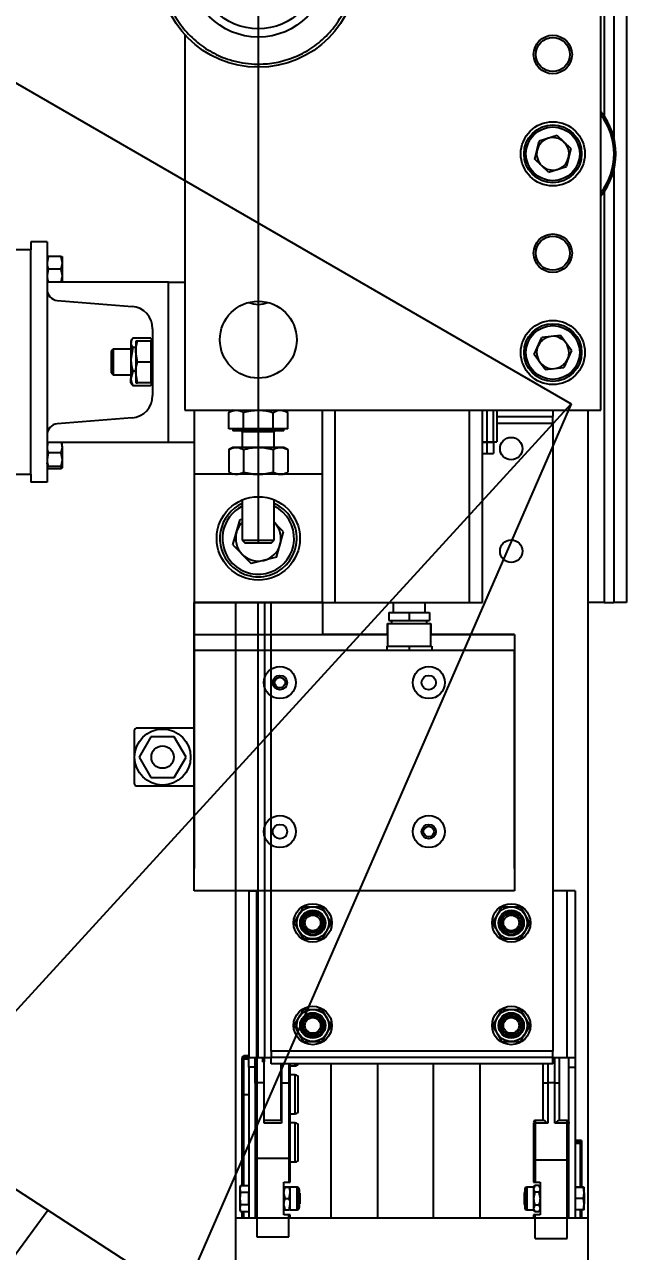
# Model space of a CAD drawing. Header units: inches. Extents: x -347369 to -260369, y 119522 to 149869.
# Drawn here: x -320182.6 to -319994.6, y 137308.1 to 137691 of the extents above; entities that cross this region are included whole.
import ezdxf

# ---------------------------------------------------------------- set-up
doc = ezdxf.new("R2010")
doc.units = ezdxf.units.IN
doc.header["$LTSCALE"] = 300
doc.linetypes.add('CENTRO', pattern=[2, 1.25, -0.25, 0.25, -0.25])
for name, color, linetype in [('ASSI', 254, 'CENTRO'), ('QUOTE', 7, 'Continuous'), ('RULLIERE', 3, 'Continuous')]:
    doc.layers.add(name, color=color, linetype=linetype)
doc.styles.get("Standard").update_dxf_attribs({"font": 'romans.shx'})
doc.dimstyles.new('sc1a100', dxfattribs={"dimscale": 100, "dimtxt": 3, "dimasz": 3, "dimexe": 0, "dimexo": 0, "dimgap": 1, "dimtad": 1, "dimzin": 12, "dimdsep": 46, "dimtxsty": 'Standard', "dimblk": 'CLOSEDBLANK', "dimcen": 1, "dimclrd": 253, "dimclre": 253, "dimclrt": 2, "dimadec": 0, "dimazin": 3, "dimtfac": 1, "dimtmove": 0, "dimatfit": 1, "dimldrblk": 'CLOSEDBLANK', "dimfxl": 1, "dimtolj": 1, "dimtzin": 0, "dimarcsym": 0})

# ---------------------------------------------------------------- blocks, each defined once
blk = doc.blocks.new('_ClosedBlank')
at = {"color": 0, "linetype": 'ByBlock', "lineweight": -2}
for p, q in [((-1, 0.1667), (0, 0)), ((-1, 0.1667), (-1, -0.1667)), ((0, 0), (-1, -0.1667))]:
    blk.add_line(p, q, dxfattribs=at)
blk = doc.blocks.new('*D38')
at = {"layer": 'Defpoints', "color": 0, "transparency": 16777216}
for p in [(-322483.62, 140399.66), (-323696.06, 139699.66), (-320318.56, 137749.66), (-322483.62, 136499.66), (-321507.47, 136317.71)]:
    blk.add_point(p, dxfattribs=at)
at = {"layer": 'QUOTE', "color": 253, "lineweight": -2, "transparency": 16777216}
for p, q in [((-320318.56, 137749.66), (-320011.93, 137572.62)), ((-322483.62, 136499.66), (-322483.62, 136145.58))]:
    blk.add_line(p, q, dxfattribs=at)
blk.add_arc((-322483.62, 138999.66), 2854.07, 276.02531, 323.97469, dxfattribs=at)
at = {"layer": 'QUOTE', "color": 253, "lineweight": -2, "transparency": 16777216, "xscale": 300, "yscale": 300, "zscale": 300}
for p, rotation in [((-320011.93, 137572.62), 56.98734634615995), ((-322483.62, 136145.58), 183.0126536538403)]:
    blk.add_blockref('_ClosedBlank', p, dxfattribs=dict(at, rotation=rotation))
at = {"layer": 'QUOTE', "color": 2, "transparency": 16777216, "insert": (-321181.59, 136744.46), "char_height": 300, "attachment_point": 5, "rotation": 30}
blk.add_mtext('\\A1;60°', dxfattribs=at)
blk = doc.blocks.new('90-2630 (R10) - DX')
at = {"layer": 'ASSI'}
blk.add_line((124, 104.8), (124, -1539.07), dxfattribs=at)
at = {"layer": 'RULLIERE', "color": 254}
for p, q in [((235, -989), (235, -1343.8)), ((239, -989), (239, -1489)), ((232, -1067.32), (232, -1337.25)), ((231, -1429), (231, -1269)), ((101, -1311.78), (101, -1429)), ((217.33, -1343.31), (211.74, -1345.01)), ((221.59, -1347.31), (217.33, -1343.31)), ((210.41, -1350.69), (211.74, -1345.01)), ((221.59, -1347.31), (220.26, -1352.99)), ((214.67, -1354.69), (210.41, -1350.69)), ((214.67, -1354.69), (220.26, -1352.99)), ((235, -1354.2), (235, -1489)), ((232, -1360.75), (232, -1489)), ((58, -1376.5), (53, -1376.5)), ((53, -1376.5), (53, -1379)), ((58, -1376.5), (58, -1389)), ((53, -1379), (-17.5, -1379)), ((53, -1449), (53, -1379)), ((58.36, -1381), (58, -1383)), ((62.34, -1381), (58.36, -1381)), ((62.34, -1381), (62.7, -1383)), ((62.7, -1381), (62.7, -1383)), ((58.36, -1385), (58, -1387)), ((62.34, -1385), (58.36, -1385)), ((62.34, -1385), (62.7, -1387)), ((62.7, -1383), (62.7, -1387)), ((58, -1389), (58, -1391.25)), ((96, -1389), (58, -1389)), ((62.7, -1387), (62.7, -1389)), ((96, -1439), (96, -1389)), ((96, -1389), (101, -1389)), ((58, -1391.25), (58, -1436.75)), ((61.22, -1394.74), (84.56, -1396.6)), ((91, -1403.58), (91, -1424.42)), ((84.51, -1406.96), (84.2, -1407.5)), ((84.2, -1407.5), (84.2, -1408)), ((84.2, -1408), (84.2, -1413.15)), ((90.42, -1406.56), (84.78, -1406.56)), ((85.7, -1407.5), (85.7, -1410.75)), ((90.4, -1407.5), (86.28, -1407.5)), ((91, -1407.5), (90.4, -1407.5)), ((90.4, -1407.5), (90.4, -1410.75)), ((91, -1407.5), (90.69, -1406.96)), ((210.19, -1411.61), (212.57, -1406.28)), ((218.38, -1405.66), (212.57, -1406.28)), ((221.81, -1410.39), (218.38, -1405.66)), ((78.69, -1410), (78, -1410.69)), ((78, -1410.69), (78, -1417.31)), ((84.2, -1410), (78.69, -1410)), ((78.69, -1410), (78.69, -1418)), ((84.78, -1409.43), (84.2, -1413.15)), ((85.7, -1409.43), (84.78, -1409.43)), ((86.28, -1414), (85.7, -1410.75)), ((85.7, -1410.75), (85.7, -1417.25)), ((90.4, -1410.75), (90.4, -1414)), ((213.62, -1416.34), (210.19, -1411.61)), ((221.81, -1410.39), (219.43, -1415.72)), ((84.2, -1413.15), (84.2, -1419.16)), ((90.4, -1414), (86.28, -1414)), ((90.4, -1414), (90.4, -1417.25)), ((213.62, -1416.34), (219.43, -1415.72)), ((78, -1417.31), (78.69, -1418)), ((78.69, -1418), (84.2, -1418)), ((84.78, -1416.87), (84.2, -1419.16)), ((84.2, -1420.5), (84.2, -1419.16)), ((85.7, -1416.87), (84.78, -1416.87)), ((86.28, -1420.5), (85.7, -1417.25)), ((85.7, -1417.25), (85.7, -1420.5)), ((90.4, -1417.25), (90.4, -1420.5)), ((84.2, -1420.5), (84.51, -1421.04)), ((84.57, -1421.02), (84.78, -1421.44)), ((90.42, -1421.44), (84.78, -1421.44)), ((90.4, -1420.5), (86.28, -1420.5)), ((90.4, -1420.5), (91, -1420.5)), ((90.68, -1420.5), (90.42, -1421.44)), ((90.63, -1421.02), (90.42, -1421.44)), ((90.69, -1421.04), (91, -1420.5)), ((84.56, -1431.4), (61.22, -1433.26)), ((101, -1429), (231, -1429)), ((104, -1429), (104, -1449)), ((116, -1429), (114.76, -1429.71)), ((114.76, -1434.8), (114.76, -1429.71)), ((119.38, -1434.8), (119.38, -1429.71)), ((128.62, -1434.8), (128.62, -1429.71)), ((133.24, -1429.71), (132, -1429)), ((133.24, -1434.8), (133.24, -1429.71)), ((144, -1449), (144, -1429)), ((148, -1489), (148, -1429)), ((190, -1489), (190, -1429)), ((194, -1489), (194, -1429)), ((195.5, -1438.9), (195.5, -1429)), ((197.5, -1438.9), (197.5, -1429)), ((198.5, -1429), (198.5, -1438.9)), ((198.5, -1431), (216, -1431)), ((216, -1429), (216, -1431)), ((216, -1433), (216, -1431)), ((227, -1681), (227, -1429)), ((117.07, -1434.8), (114.76, -1434.8)), ((116, -1434.8), (116, -1435.4)), ((130.93, -1435.4), (116, -1435.4)), ((119.38, -1434.8), (117.07, -1434.8)), ((124, -1434.8), (119.38, -1434.8)), ((128.62, -1434.8), (124, -1434.8)), ((130.93, -1434.8), (128.62, -1434.8)), ((133.24, -1434.8), (130.93, -1434.8)), ((132, -1435.4), (130.93, -1435.4)), ((132, -1435.4), (132, -1434.8)), ((198.5, -1433), (216, -1433)), ((216, -1433), (216, -1629)), ((58, -1436.75), (58, -1439)), ((58.29, -1439), (58, -1440.48)), ((58, -1439), (58, -1451.5)), ((58, -1439), (96, -1439)), ((62.41, -1439), (62.7, -1440.48)), ((62.7, -1440.48), (62.7, -1439)), ((96, -1439), (104, -1439)), ((119, -1435.8), (119, -1440.6)), ((128.33, -1435.8), (119, -1435.8)), ((129, -1435.8), (128.33, -1435.8)), ((129, -1440.6), (129, -1435.8)), ((194, -1438.9), (195.5, -1438.9)), ((194, -1439), (195.5, -1439)), ((195.5, -1439), (195.46, -1438.9)), ((195.5, -1438.9), (197.5, -1438.9)), ((195.5, -1442.5), (195.5, -1439)), ((195.5, -1439), (197.5, -1439)), ((197.4, -1438.9), (197.5, -1439)), ((197.5, -1438.9), (198.5, -1438.9)), ((197.5, -1439), (197.5, -1442.5)), ((58.36, -1442.27), (58, -1444.43)), ((62.34, -1442.27), (58.36, -1442.27)), ((62.34, -1442.27), (62.7, -1444.43)), ((62.7, -1440.48), (62.7, -1444.43)), ((116, -1440.6), (114.76, -1441.31)), ((114.76, -1441.31), (114.76, -1448.29)), ((117.07, -1440.6), (116, -1440.6)), ((124, -1440.6), (117.07, -1440.6)), ((119.38, -1441.31), (119.38, -1448.29)), ((130.93, -1440.6), (124, -1440.6)), ((128.62, -1441.31), (128.62, -1448.29)), ((132, -1440.6), (130.93, -1440.6)), ((133.24, -1441.31), (132, -1440.6)), ((133.24, -1441.31), (133.24, -1448.29)), ((194, -1442.5), (195.5, -1442.5)), ((195.5, -1442.5), (197.5, -1442.5)), ((58.36, -1447.32), (58, -1445.52)), ((58, -1447), (58.03, -1447.05)), ((62.34, -1446.58), (58.36, -1446.58)), ((62.34, -1447.32), (62.7, -1445.52)), ((62.67, -1447.05), (62.7, -1447)), ((62.7, -1444.43), (62.7, -1446.95)), ((-17.5, -1449), (53, -1449)), ((53, -1449), (53, -1451.5)), ((62.34, -1447.32), (58.36, -1447.32)), ((104, -1449), (104, -1489)), ((144, -1449), (104, -1449)), ((114.76, -1448.29), (116, -1449)), ((132, -1449), (133.24, -1448.29)), ((144, -1489), (144, -1449)), ((58, -1451.5), (53, -1451.5)), ((119, -1457), (119, -1469.57)), ((129, -1469.57), (129, -1457)), ((116.09, -1471), (118.31, -1463.15)), ((118.31, -1463.15), (119, -1462.97)), ((131.91, -1467), (129, -1464)), ((119, -1469.57), (119.83, -1470.4)), ((119, -1469.57), (129, -1469.57)), ((128.17, -1470.4), (129, -1469.57)), ((129.69, -1474.85), (131.91, -1467)), ((116.09, -1471), (121.78, -1476.86)), ((119.83, -1470.4), (128.17, -1470.4)), ((129.69, -1474.85), (121.78, -1476.86)), ((104, -1489), (144, -1489)), ((104, -1489), (104, -1499)), ((104, -1489), (144, -1489)), ((144, -1489), (104, -1489)), ((104, -1504), (104, -1489)), ((104, -1489), (144, -1489)), ((117, -1681), (117, -1489)), ((124, -1631), (124, -1489)), ((126, -1631), (126, -1489)), ((128, -1629), (128, -1489)), ((144, -1489), (148, -1489)), ((144, -1489), (144, -1499)), ((144, -1489), (144, -1499)), ((148, -1489), (190, -1489)), ((166.15, -1489), (166.15, -1492.1)), ((176.15, -1492.1), (176.15, -1489)), ((190, -1489), (194, -1489)), ((232, -1489), (227, -1489)), ((232, -1489), (235, -1489)), ((239, -1489), (235, -1489)), ((164.8, -1492.1), (164.8, -1494.6)), ((164.8, -1492.1), (171.15, -1492.1)), ((171.15, -1492.1), (171.15, -1494.6)), ((171.15, -1492.1), (177.5, -1492.1)), ((177.5, -1492.1), (177.5, -1494.6)), ((164.4, -1495.6), (164.4, -1502.6)), ((164.4, -1495.6), (177.9, -1495.6)), ((164.4, -1499), (164.4, -1495.6)), ((164.4, -1495.6), (177.9, -1495.6)), ((164.8, -1494.6), (171.15, -1494.6)), ((165.65, -1494.6), (165.65, -1495.6)), ((171.15, -1494.6), (177.5, -1494.6)), ((176.65, -1495.6), (176.65, -1494.6)), ((177.9, -1502.6), (177.9, -1495.6)), ((177.9, -1495.6), (177.9, -1499)), ((104, -1499), (144, -1499)), ((104, -1499), (104, -1504)), ((164.4, -1499), (144, -1499)), ((144, -1499), (164.4, -1499)), ((204, -1499), (177.9, -1499)), ((177.9, -1499), (204, -1499)), ((204, -1499), (204, -1504)), ((204, -1499), (204, -1579)), ((104, -1504), (104, -1572)), ((204, -1504), (104, -1504)), ((104, -1579), (104, -1504)), ((164.15, -1502.6), (164.15, -1504)), ((164.15, -1502.6), (171.15, -1502.6)), ((171.15, -1502.6), (171.15, -1504)), ((171.15, -1502.6), (178.15, -1502.6)), ((178.15, -1502.6), (178.15, -1504)), ((204, -1572), (204, -1504)), ((85.35, -1537.25), (85.35, -1528.75)), ((104, -1528.25), (85.85, -1528.25)), ((90.43, -1530.9), (86.77, -1537.25)), ((97.77, -1530.9), (90.43, -1530.9)), ((101.43, -1537.25), (97.77, -1530.9)), ((85.35, -1545.75), (85.35, -1537.25)), ((86.77, -1537.25), (90.43, -1543.6)), ((97.77, -1543.6), (101.43, -1537.25)), ((85.85, -1546.25), (104, -1546.25)), ((90.43, -1543.6), (97.77, -1543.6)), ((104, -1579), (104, -1572)), ((204, -1572), (204, -1579)), ((204, -1579), (104, -1579)), ((204, -1579), (104, -1579)), ((121, -1579), (121, -1631.04)), ((121, -1579), (123.5, -1579)), ((123.5, -1579), (124, -1579)), ((123.5, -1631), (123.5, -1579)), ((220.5, -1579), (216, -1579)), ((223, -1579), (220.5, -1579)), ((220.5, -1631), (220.5, -1579)), ((223, -1579), (223, -1631.04)), ((143.89, -1584), (145.33, -1586.5)), ((205.89, -1584), (207.33, -1586.5)), ((135.23, -1589), (136.67, -1586.5)), ((197.23, -1589), (198.67, -1586.5)), ((138.11, -1594), (136.67, -1591.5)), ((146.77, -1589), (145.33, -1591.5)), ((200.11, -1594), (198.67, -1591.5)), ((208.77, -1589), (207.33, -1591.5)), ((135.23, -1621), (136.67, -1618.5)), ((143.89, -1616), (145.33, -1618.5)), ((197.23, -1621), (198.67, -1618.5)), ((205.89, -1616), (207.33, -1618.5)), ((146.77, -1621), (145.33, -1623.5)), ((208.77, -1621), (207.33, -1623.5)), ((138.11, -1626), (136.67, -1623.5)), ((200.11, -1626), (198.67, -1623.5)), ((121, -1630.51), (119.5, -1630.51)), ((119.5, -1630.51), (119.5, -1630.7)), ((119.5, -1630.7), (119.5, -1630.92)), ((121, -1630.7), (119.5, -1630.7)), ((119.5, -1630.92), (121, -1630.92)), ((119.5, -1630.92), (119.5, -1631.14)), ((121, -1631.04), (121.05, -1631)), ((121, -1634), (121, -1631.04)), ((121.05, -1631), (123.5, -1631)), ((123, -1634), (123, -1631.04)), ((124, -1631), (123.5, -1631)), ((123.5, -1631), (123.5, -1638.95)), ((124, -1631), (126, -1631)), ((125.4, -1632.32), (125.4, -1631)), ((125.79, -1631), (125.79, -1632.32)), ((126, -1631), (128, -1631)), ((128, -1629), (128, -1631)), ((216, -1629), (128, -1629)), ((128, -1633), (128, -1631)), ((216, -1631), (128, -1631)), ((216, -1631), (216, -1629)), ((216, -1631), (220.5, -1631)), ((216, -1633), (216, -1631)), ((216.6, -1638.95), (216.6, -1631)), ((220.5, -1631), (222.95, -1631)), ((221, -1634), (221, -1631.04)), ((222.95, -1631), (223, -1631.04)), ((223, -1631.04), (223, -1634)), ((119, -1631.33), (119, -1631.15)), ((119.5, -1631.14), (119.5, -1631.45)), ((119.5, -1631.45), (121, -1631.45)), ((119.5, -1642.5), (119.5, -1631.45)), ((121, -1634), (121, -1681)), ((123, -1634), (121, -1634)), ((123, -1639.02), (123, -1634)), ((125.4, -1632.32), (125.79, -1632.32)), ((125.79, -1638.95), (125.79, -1632.32)), ((216, -1633), (128, -1633)), ((131.17, -1633.88), (131.17, -1633)), ((131.17, -1650.68), (131.17, -1633.88)), ((131.17, -1633.88), (131.2, -1633.88)), ((131.2, -1633), (131.2, -1638.95)), ((133.5, -1633), (133.5, -1638.95)), ((134, -1633.6), (135.5, -1633.6)), ((135.5, -1633.6), (135.5, -1633)), ((146.65, -1633), (146.65, -1681)), ((161.35, -1681), (161.35, -1633)), ((178.65, -1633), (178.65, -1681)), ((193.35, -1681), (193.35, -1633)), ((214.4, -1633), (214.4, -1638.95)), ((221, -1651.16), (221, -1634)), ((221, -1634), (223, -1634)), ((223, -1634), (223, -1681)), ((135.5, -1636.4), (134, -1636.4)), ((135.5, -1648.6), (135.5, -1636.4)), ((119, -1670.96), (119, -1642.5)), ((119, -1642.5), (119.5, -1642.5)), ((119.5, -1642.5), (121, -1642.5)), ((119.5, -1670.96), (119.5, -1642.5)), ((123, -1639.02), (123, -1662.53)), ((123.5, -1638.95), (123.5, -1662.5)), ((125.79, -1638.95), (123.5, -1638.95)), ((125.79, -1651.54), (125.79, -1638.95)), ((131.2, -1638.95), (131.2, -1651.54)), ((131.2, -1638.95), (133.5, -1638.95)), ((133.5, -1638.95), (133.5, -1662.5)), ((134, -1662.53), (134, -1639.02)), ((212.9, -1639.16), (212.9, -1650.66)), ((214.4, -1638.95), (214.4, -1651.52)), ((216.6, -1638.95), (214.4, -1638.95)), ((216.6, -1651.52), (216.6, -1638.95)), ((218.1, -1650.66), (218.1, -1639.16)), ((134, -1648.6), (135.5, -1648.6)), ((131.2, -1650.68), (125.79, -1650.68)), ((131.2, -1651.54), (125.79, -1651.54)), ((135.5, -1651.4), (134, -1651.4)), ((135.5, -1663.6), (135.5, -1651.4)), ((210, -1651.59), (210, -1663.03)), ((213.05, -1650.66), (210.5, -1650.66)), ((210.5, -1650.66), (210.5, -1651.52)), ((210.5, -1651.52), (210.5, -1663)), ((214.4, -1651.52), (210.5, -1651.52)), ((220.5, -1651.52), (216.6, -1651.52)), ((220.5, -1650.66), (217.95, -1650.66)), ((220.5, -1651.52), (220.5, -1650.66)), ((220.5, -1663), (220.5, -1651.52)), ((221, -1651.16), (221, -1651.59)), ((221, -1663.03), (221, -1651.59)), ((225, -1656.85), (223, -1656.85)), ((223, -1657.37), (224.9, -1657.37)), ((223, -1657.73), (224.5, -1657.73)), ((224.5, -1657.73), (224.5, -1671.5)), ((225, -1656.85), (225, -1657.04)), ((225, -1657.04), (225, -1671.5)), ((123, -1662.53), (123, -1681)), ((133.5, -1662.5), (123.5, -1662.5)), ((123.5, -1662.5), (123.5, -1687)), ((133.5, -1662.5), (133.5, -1669.9)), ((134, -1669.9), (134, -1662.53)), ((134, -1663.6), (135.5, -1663.6)), ((210, -1663.03), (210, -1669.9)), ((220.5, -1663), (210.5, -1663)), ((210.5, -1663), (210.5, -1669.9)), ((220.5, -1687.5), (220.5, -1663)), ((221, -1681), (221, -1663.03)), ((118.39, -1670.96), (118.2, -1671.5)), ((118.39, -1670.96), (118.2, -1671.97)), ((118.2, -1671.5), (118.2, -1671.53)), ((118.2, -1671.53), (118.2, -1671.62)), ((118.2, -1671.62), (118.2, -1671.77)), ((118.2, -1671.77), (118.2, -1671.97)), ((118.2, -1671.97), (118.39, -1672.98)), ((118.2, -1671.97), (118.2, -1672.22)), ((118.2, -1672.22), (118.2, -1672.53)), ((118.2, -1672.53), (118.2, -1672.87)), ((118.2, -1672.87), (118.2, -1673.25)), ((118.39, -1672.98), (118.2, -1675)), ((118.39, -1670.96), (121, -1670.96)), ((118.39, -1672.98), (121, -1672.98)), ((121, -1677.02), (121, -1672.98)), ((132, -1669.9), (133.5, -1669.9)), ((132, -1680.1), (132, -1669.9)), ((132.4, -1671.5), (132, -1671.5)), ((132.4, -1671.5), (133.6, -1671.5)), ((133.6, -1671.5), (132.4, -1671.5)), ((133.5, -1669.9), (134, -1669.9)), ((133.6, -1671.5), (134, -1671.5)), ((136.13, -1671.5), (134, -1671.5)), ((134, -1671.53), (134, -1671.5)), ((134, -1671.62), (134, -1671.53)), ((134, -1671.77), (134, -1671.62)), ((134, -1671.97), (134, -1671.77)), ((134, -1672.22), (134, -1671.97)), ((134, -1672.53), (134, -1672.22)), ((134, -1672.87), (134, -1672.53)), ((134, -1673.25), (134, -1672.87)), ((136.13, -1671.51), (136.13, -1671.5)), ((136.13, -1671.79), (136.13, -1671.51)), ((136.13, -1672.43), (136.13, -1671.79)), ((136.13, -1673.33), (136.13, -1672.43)), ((136.8, -1673.15), (136.8, -1673)), ((136.8, -1673), (136.8, -1673.1)), ((136.8, -1673.59), (136.8, -1673.15)), ((207.25, -1673.05), (207, -1673.3)), ((207.2, -1673.1), (207.2, -1673)), ((210, -1671.5), (207.87, -1671.5)), ((207.87, -1671.5), (207.87, -1671.55)), ((207.87, -1671.55), (207.87, -1671.92)), ((207.87, -1671.92), (207.87, -1672.63)), ((207.87, -1672.63), (207.87, -1673.59)), ((210, -1669.9), (210.5, -1669.9)), ((210.4, -1670.96), (210, -1671.5)), ((210.4, -1670.96), (210, -1671.97)), ((210, -1671.5), (210, -1671.53)), ((210, -1671.53), (210, -1671.62)), ((210, -1671.62), (210, -1671.77)), ((210, -1671.77), (210, -1671.97)), ((210, -1671.97), (210, -1672.22)), ((210, -1672.22), (210, -1672.53)), ((210, -1672.53), (210, -1672.87)), ((210, -1672.87), (210, -1673.25)), ((210.4, -1672.98), (210, -1675)), ((211.6, -1670.96), (210.4, -1670.96)), ((211.6, -1672.98), (210.4, -1672.98)), ((210.5, -1669.9), (212, -1669.9)), ((212, -1671.5), (211.6, -1670.96)), ((211.6, -1670.96), (212, -1671.97)), ((211.6, -1672.98), (212, -1675)), ((212, -1669.9), (212, -1680.1)), ((212, -1671.5), (212, -1671.53)), ((212, -1671.53), (212, -1671.62)), ((212, -1671.62), (212, -1671.77)), ((212, -1671.77), (212, -1671.97)), ((212, -1671.97), (212, -1672.22)), ((212, -1672.22), (212, -1672.53)), ((212, -1672.53), (212, -1672.87)), ((212, -1672.87), (212, -1673.25)), ((212, -1673), (212, -1673)), ((212, -1673.15), (212, -1673)), ((212, -1673.25), (212, -1673.15)), ((225.61, -1671.5), (223, -1671.5)), ((223, -1671.5), (225.61, -1671.5)), ((225.8, -1673.25), (225.61, -1671.5)), ((225.61, -1671.5), (225.8, -1671.5)), ((225.8, -1671.53), (225.8, -1671.5)), ((225.8, -1671.62), (225.8, -1671.53)), ((225.8, -1671.77), (225.8, -1671.62)), ((225.8, -1671.97), (225.8, -1671.77)), ((225.8, -1672.22), (225.8, -1671.97)), ((225.8, -1672.53), (225.8, -1672.22)), ((225.8, -1672.87), (225.8, -1672.53)), ((225.8, -1673.25), (225.8, -1672.87)), ((118.2, -1673.25), (118.2, -1673.66)), ((118.2, -1673.66), (118.2, -1674.09)), ((118.2, -1674.09), (118.2, -1674.54)), ((118.2, -1674.54), (118.2, -1675)), ((118.2, -1675), (118.39, -1677.02)), ((118.2, -1675), (118.2, -1675.46)), ((118.2, -1675.46), (118.2, -1675.91)), ((118.2, -1675.91), (118.2, -1676.34)), ((118.2, -1676.34), (118.2, -1676.75)), ((118.2, -1676.75), (118.2, -1677.13)), ((132.4, -1675), (132, -1673.25)), ((132.4, -1678.5), (132, -1676.75)), ((132.4, -1675), (133.6, -1675)), ((133.6, -1675), (134, -1673.25)), ((133.6, -1678.5), (134, -1676.75)), ((134, -1673.66), (134, -1673.25)), ((134, -1674.09), (134, -1673.66)), ((134, -1674.54), (134, -1674.09)), ((134, -1675), (134, -1674.54)), ((134, -1675.46), (134, -1675)), ((134, -1675.91), (134, -1675.46)), ((134, -1676.34), (134, -1675.91)), ((134, -1676.75), (134, -1676.34)), ((134, -1677.13), (134, -1676.75)), ((136.13, -1674.42), (136.13, -1673.33)), ((136.13, -1675.58), (136.13, -1674.42)), ((136.13, -1676.67), (136.13, -1675.58)), ((136.13, -1677.58), (136.13, -1676.67)), ((136.8, -1674.23), (136.8, -1673.59)), ((136.8, -1675), (136.8, -1674.23)), ((136.8, -1675.77), (136.8, -1675)), ((136.8, -1676.41), (136.8, -1675.77)), ((136.8, -1676.85), (136.8, -1676.41)), ((136.8, -1676.9), (137, -1676.7)), ((136.8, -1677), (136.8, -1676.85)), ((136.8, -1676.9), (136.8, -1677)), ((137, -1673.3), (137, -1673.43)), ((137, -1673.43), (137, -1673.3)), ((137, -1673.43), (137, -1673.8)), ((137, -1673.8), (137, -1673.43)), ((137, -1673.8), (137, -1674.35)), ((137, -1674.35), (137, -1673.8)), ((137, -1674.35), (137, -1675)), ((137, -1675), (137, -1674.35)), ((137, -1675), (137, -1675.65)), ((137, -1675.65), (137, -1675)), ((137, -1675.65), (137, -1676.2)), ((137, -1676.2), (137, -1675.65)), ((137, -1676.2), (137, -1676.57)), ((137, -1676.57), (137, -1676.2)), ((137, -1676.57), (137, -1676.7)), ((137, -1676.7), (137, -1676.57)), ((207, -1673.3), (207, -1673.43)), ((207, -1673.43), (207, -1673.8)), ((207, -1673.8), (207, -1674.35)), ((207, -1674.35), (207, -1675)), ((207, -1675), (207, -1675.65)), ((207, -1675.65), (207, -1676.2)), ((207, -1676.2), (207, -1676.57)), ((207, -1676.57), (207, -1676.7)), ((207, -1676.7), (207.25, -1676.95)), ((207.2, -1677), (207.2, -1676.9)), ((207.87, -1673.59), (207.87, -1674.71)), ((207.87, -1674.71), (207.87, -1675.86)), ((207.87, -1675.86), (207.87, -1676.91)), ((207.87, -1676.91), (207.87, -1677.76)), ((210, -1673.25), (210, -1673.66)), ((210, -1673.66), (210, -1674.09)), ((210, -1674.09), (210, -1674.54)), ((210, -1674.54), (210, -1675)), ((210, -1675), (210, -1675.46)), ((210, -1675.46), (210, -1675.91)), ((210, -1675.91), (210, -1676.34)), ((210, -1676.34), (210, -1676.75)), ((210, -1676.75), (210, -1677.13)), ((212, -1673.25), (212, -1673.66)), ((212, -1673.66), (212, -1674.09)), ((212, -1674.09), (212, -1674.54)), ((212, -1674.54), (212, -1675)), ((212, -1675), (212, -1675.46)), ((212, -1675.46), (212, -1675.91)), ((212, -1675.91), (212, -1676.34)), ((212, -1676.34), (212, -1676.75)), ((212, -1676.75), (212, -1677.13)), ((212, -1677), (212, -1676.9)), ((212, -1677), (212, -1677)), ((212, -1677.13), (212, -1677)), ((225.61, -1675), (223, -1675)), ((225.61, -1675), (225.8, -1673.25)), ((225.8, -1676.75), (225.61, -1675)), ((225.61, -1678.5), (225.8, -1676.75)), ((225.8, -1673.66), (225.8, -1673.25)), ((225.8, -1673.25), (225.8, -1673.66)), ((225.8, -1674.09), (225.8, -1673.66)), ((225.8, -1673.66), (225.8, -1674.09)), ((225.8, -1674.54), (225.8, -1674.09)), ((225.8, -1674.09), (225.8, -1674.54)), ((225.8, -1675), (225.8, -1674.54)), ((225.8, -1674.54), (225.8, -1675)), ((225.8, -1675.46), (225.8, -1675)), ((225.8, -1675), (225.8, -1675.46)), ((225.8, -1675.91), (225.8, -1675.46)), ((225.8, -1675.46), (225.8, -1675.91)), ((225.8, -1676.34), (225.8, -1675.91)), ((225.8, -1675.91), (225.8, -1676.34)), ((225.8, -1676.75), (225.8, -1676.34)), ((225.8, -1676.34), (225.8, -1676.75)), ((225.8, -1677.13), (225.8, -1676.75)), ((118.39, -1677.02), (118.2, -1678.03)), ((118.2, -1677.13), (118.2, -1677.47)), ((118.2, -1677.47), (118.2, -1677.78)), ((118.2, -1677.78), (118.2, -1678.03)), ((118.2, -1678.03), (118.39, -1679.04)), ((118.2, -1678.03), (118.2, -1678.23)), ((118.2, -1678.23), (118.2, -1678.38)), ((118.2, -1678.38), (118.2, -1678.47)), ((118.2, -1678.47), (118.2, -1678.5)), ((118.2, -1678.5), (118.39, -1679.04)), ((121, -1677.02), (118.39, -1677.02)), ((118.39, -1679.04), (121, -1679.04)), ((119, -1681), (119, -1679.04)), ((119.5, -1681), (119.5, -1679.04)), ((133.5, -1680.1), (132, -1680.1)), ((132.4, -1678.5), (133.6, -1678.5)), ((134, -1680.1), (133.5, -1680.1)), ((133.5, -1687), (133.5, -1680.1)), ((134, -1677.47), (134, -1677.13)), ((134, -1677.78), (134, -1677.47)), ((134, -1678.03), (134, -1677.78)), ((134, -1678.23), (134, -1678.03)), ((134, -1678.38), (134, -1678.23)), ((134, -1678.47), (134, -1678.38)), ((134, -1678.5), (134, -1678.47)), ((134, -1678.5), (136.13, -1678.5)), ((134, -1681), (134, -1680.1)), ((136.13, -1678.21), (136.13, -1677.58)), ((136.13, -1678.49), (136.13, -1678.21)), ((136.13, -1678.5), (136.13, -1678.49)), ((207.87, -1677.76), (207.87, -1678.31)), ((207.87, -1678.31), (207.87, -1678.5)), ((207.87, -1678.5), (210, -1678.5)), ((210.4, -1677.02), (210, -1678.03)), ((210, -1677.13), (210, -1677.47)), ((210, -1677.47), (210, -1677.78)), ((210, -1677.78), (210, -1678.03)), ((210, -1678.03), (210, -1678.23)), ((210, -1678.23), (210, -1678.38)), ((210, -1678.38), (210, -1678.47)), ((210, -1678.47), (210, -1678.5)), ((210, -1678.5), (210.4, -1679.04)), ((210, -1680.1), (210, -1681)), ((210.5, -1680.1), (210, -1680.1)), ((210.4, -1677.02), (211.6, -1677.02)), ((210.4, -1679.04), (211.6, -1679.04)), ((212, -1680.1), (210.5, -1680.1)), ((210.5, -1687.5), (210.5, -1680.1)), ((211.6, -1677.02), (212, -1678.03)), ((211.6, -1679.04), (212, -1678.5)), ((212, -1677.13), (212, -1677.47)), ((212, -1677.47), (212, -1677.13)), ((212, -1677.47), (212, -1677.78)), ((212, -1677.78), (212, -1677.47)), ((212, -1677.78), (212, -1678.03)), ((212, -1678.03), (212, -1677.78)), ((212, -1678.03), (212, -1678.23)), ((212, -1678.23), (212, -1678.38)), ((212, -1678.38), (212, -1678.47)), ((212, -1678.47), (212, -1678.5)), ((225.61, -1678.5), (223, -1678.5)), ((224.5, -1678.5), (224.5, -1681)), ((225, -1678.5), (225, -1681)), ((225.8, -1678.5), (225.61, -1678.5)), ((225.8, -1677.47), (225.8, -1677.13)), ((225.8, -1677.78), (225.8, -1677.47)), ((225.8, -1678.03), (225.8, -1677.78)), ((225.8, -1678.23), (225.8, -1678.03)), ((225.8, -1678.38), (225.8, -1678.23)), ((225.8, -1678.47), (225.8, -1678.38)), ((225.8, -1678.5), (225.8, -1678.47)), ((117, -1723.25), (117, -1681)), ((117, -1681), (227, -1681)), ((227, -1723.25), (227, -1681)), ((123.5, -1687), (133.5, -1687)), ((210.5, -1687.5), (220.5, -1687.5))]:
    blk.add_line(p, q, dxfattribs=at)
for centre, radius in [((124, -1291), 31), ((124, -1291), 21.57), ((124, -1291), 19), ((216, -1318), 6), ((216, -1318), 5.33), ((216, -1349), 10), ((216, -1349), 9), ((216, -1349), 8.4), ((216, -1380), 6), ((216, -1380), 5.33), ((124, -1407), 12), ((216, -1411), 10), ((216, -1411), 9), ((216, -1411), 8.4), ((203, -1441), 3.5), ((124, -1469), 13), ((203, -1473), 3.5), ((130.75, -1514), 5), ((130.75, -1514), 2.25), ((130.75, -1514), 1.65), ((177.25, -1514), 5), ((177.25, -1514), 2.25), ((94.1, -1537.25), 8.75), ((94.1, -1537.25), 3.5), ((130.75, -1560.5), 5), ((130.75, -1560.5), 2.25), ((177.25, -1560.5), 5), ((177.25, -1560.5), 2.25), ((177.25, -1560.5), 1.65), ((141, -1589), 6), ((141, -1589), 5), ((141, -1589), 3.97), ((203, -1589), 6), ((203, -1589), 5), ((203, -1589), 3.97), ((141, -1589), 3.57), ((141, -1589), 3), ((141, -1589), 2.45), ((203, -1589), 3.57), ((203, -1589), 3), ((203, -1589), 2.45), ((141, -1621), 6), ((203, -1621), 6), ((141, -1621), 5), ((141, -1621), 3.97), ((141, -1621), 3.57), ((141, -1621), 3), ((141, -1621), 2.45), ((203, -1621), 5), ((203, -1621), 3.97), ((203, -1621), 3.57), ((203, -1621), 3), ((203, -1621), 2.45)]:
    blk.add_circle(centre, radius, dxfattribs=at)
for centre, radius, start, end in [((215, -1349), 20.66, 320.7409, 39.2591), ((215, -1349), 20.66, 320.7451, 39.2549), ((215, -1349), 20.11, 322.7142, 37.2858), ((216, -1349), 5.06, 106.8634, 166.8634), ((216, -1349), 5.06, 46.8634, 106.8634), ((216, -1349), 5.06, 346.8634, 46.8634), ((216, -1349), 5.06, 166.8634, 226.8634), ((216, -1349), 5.06, 286.8634, 346.8634), ((216, -1349), 5.06, 226.8634, 286.8634), ((61.5, -1391.25), 3.5, 180, 265.43), ((84, -1403.58), 7, 0, 85.43), ((124, -1389), 7, 245.3305, 294.6695), ((216, -1411), 5.06, 156.0008, 216.0008), ((216, -1411), 5.06, 96.0008, 156.0008), ((216, -1411), 5.06, 36.0008, 96.0008), ((216, -1411), 5.06, 336.0008, 36.0008), ((216, -1411), 5.06, 216.0008, 276.0008), ((216, -1411), 5.06, 276.0008, 336.0008), ((84, -1424.42), 7, 274.57, 0), ((61.5, -1436.75), 3.5, 94.57, 180), ((118.6, -1435.8), 0.4, 360, 90), ((129.4, -1435.8), 0.4, 90, 180), ((124, -1469), 12, 114.6243, 224.2132), ((124, -1469), 12, 224.2132, 65.3757), ((124, -1469), 11.2, 116.5148, 224.2132), ((124, -1469), 11.2, 224.2132, 63.4852), ((124, -1469), 7.07, 135.0005, 164.2132), ((124, -1469), 7.07, 344.2132, 44.2132), ((124, -1469), 7.07, 164.2132, 224.2132), ((124, -1469), 7.07, 224.2132, 284.2132), ((124, -1469), 7.07, 284.2132, 344.2132), ((85.85, -1528.75), 0.5, 90, 180), ((85.85, -1545.75), 0.5, 180, 270), ((119.5, -1631.01), 0.5, 90, 180), ((119.48, -1631.17), 0.478, 87.3247, 177.0479), ((135.5, -1632.6), 1, 270, 336.4218), ((135.5, -1637.4), 1, 0, 90), ((123.38, -1639.92), 0.975, 82.7725, 112.7665), ((133.62, -1639.92), 0.975, 67.2335, 97.2275), ((135.5, -1647.6), 1, 270, 0), ((135.5, -1652.4), 1, 0, 90), ((210.5, -1651.16), 0.5, 90, 180), ((210.38, -1652.51), 0.993, 82.8981, 112.3273), ((220.5, -1651.16), 0.5, 0, 90), ((220.62, -1652.51), 0.993, 67.6727, 97.1019), ((135.5, -1662.6), 1, 270, 0), ((136.13, -1672.17), 0.667, 0, 90), ((207.87, -1672.17), 0.667, 90, 180), ((136.13, -1677.83), 0.667, 270, 0), ((207.87, -1677.83), 0.667, 180, 270)]:
    blk.add_arc(centre, radius, start, end, dxfattribs=at)
for centre, ratio, start_param, end_param in [((123.5, -1662.53), 0.068541, 1.570796, 3.141593), ((133.5, -1662.53), 0.068541, 0, 1.570796), ((210.5, -1663.03), 0.067128, 1.570796, 3.141593), ((220.5, -1663.03), 0.067128, 0, 1.570796)]:
    blk.add_ellipse(centre, major_axis=(0.5, 0), ratio=ratio, start_param=start_param, end_param=end_param, dxfattribs=at)
for points, knots in [([(122.51, -1261.04), (123.73, -1261.02), (126.21, -1260.98), (129.95, -1261.52), (133.4, -1262.44), (136.48, -1263.66), (139.19, -1265.07), (141.77, -1266.76), (144.97, -1269.37), (147.73, -1272.45), (149.96, -1275.87), (151.78, -1279.39), (153.34, -1283.93), (154.04, -1288.9), (154, -1293.21), (153.49, -1296.95), (152.56, -1300.4), (151.34, -1303.48), (149.93, -1306.19), (148.24, -1308.77), (145.63, -1311.97), (142.55, -1314.73), (139.13, -1316.96), (135.61, -1318.78), (131.07, -1320.34), (126.1, -1321.04), (121.79, -1321), (118.05, -1320.49), (114.6, -1319.56), (111.52, -1318.34), (108.81, -1316.93), (106.23, -1315.24), (103.03, -1312.63), (100.27, -1309.55), (98.04, -1306.13), (96.22, -1302.61), (94.66, -1298.07), (93.96, -1293.1), (94, -1288.79), (94.51, -1285.05), (95.44, -1281.6), (96.66, -1278.52), (98.07, -1275.81), (99.76, -1273.23), (102.37, -1270.03), (105.45, -1267.27), (108.87, -1265.04), (112.39, -1263.22), (116.93, -1261.61), (120.69, -1261.22), (122.51, -1261.04)], [0, 0, 0, 0, 0.019414, 0.039433, 0.06001, 0.0761, 0.092186, 0.108618, 0.125047, 0.157864, 0.173953, 0.190039, 0.220892, 0.25, 0.269416, 0.289433, 0.31001, 0.3261, 0.342186, 0.358618, 0.375047, 0.407864, 0.423953, 0.440039, 0.470892, 0.5, 0.519416, 0.539433, 0.56001, 0.5761, 0.592186, 0.608618, 0.625047, 0.657864, 0.673953, 0.690039, 0.720892, 0.75, 0.769416, 0.789433, 0.81001, 0.8261, 0.842186, 0.858618, 0.875047, 0.907864, 0.923953, 0.940039, 0.970892, 1, 1, 1, 1]), ([(58.36, -1381), (58.3, -1381), (58.09, -1381), (58.04, -1381), (58, -1381)], [0, 0, 0, 0, 0.257551, 1, 1, 1, 1]), ([(62.34, -1381), (62.4, -1381), (62.61, -1381), (62.66, -1381), (62.7, -1381)], [0, 0, 0, 0, 0.257551, 1, 1, 1, 1]), ([(58, -1383), (58, -1383.05), (58.01, -1383.72), (58.19, -1384.38), (58.36, -1385)], [0, 0, 0, 0, 0.070185, 1, 1, 1, 1]), ([(62.7, -1383), (62.7, -1383.05), (62.69, -1383.72), (62.51, -1384.38), (62.34, -1385)], [0, 0, 0, 0, 0.070185, 1, 1, 1, 1]), ([(58, -1387), (58, -1387.05), (58.01, -1387.72), (58.19, -1388.38), (58.36, -1389)], [0, 0, 0, 0, 0.070185, 1, 1, 1, 1]), ([(62.7, -1387), (62.7, -1387.05), (62.69, -1387.72), (62.51, -1388.38), (62.34, -1389)], [0, 0, 0, 0, 0.070185, 1, 1, 1, 1]), ([(84.78, -1406.56), (84.69, -1406.68), (84.35, -1407.15), (84.27, -1407.63), (84.2, -1408)], [0, 0, 0, 0, 0.257551, 1, 1, 1, 1]), ([(84.2, -1408), (84.21, -1408.13), (84.24, -1408.61), (84.55, -1409.09), (84.78, -1409.43)], [0, 0, 0, 0, 0.2686336, 1, 1, 1, 1]), ([(85.7, -1410.75), (85.7, -1410.67), (85.71, -1409.58), (86.01, -1408.5), (86.28, -1407.5)], [0, 0, 0, 0, 0.070215, 1, 1, 1, 1]), ([(86.28, -1407.5), (86.2, -1407.5), (85.86, -1407.5), (85.77, -1407.5), (85.7, -1407.5)], [0, 0, 0, 0, 0.223713, 1, 1, 1, 1]), ([(90.42, -1406.56), (90.51, -1406.68), (90.74, -1406.99), (90.81, -1407.31), (90.85, -1407.5)], [0, 0, 0, 0, 0.391798, 1, 1, 1, 1]), ([(84.2, -1413.15), (84.2, -1413.24), (84.21, -1414.5), (84.51, -1415.73), (84.78, -1416.87)], [0, 0, 0, 0, 0.070215, 1, 1, 1, 1]), ([(85.7, -1417.25), (85.7, -1417.17), (85.71, -1416.08), (86.01, -1415), (86.28, -1414)], [0, 0, 0, 0, 0.070215, 1, 1, 1, 1]), ([(84.2, -1419.16), (84.2, -1419.21), (84.21, -1419.98), (84.51, -1420.74), (84.78, -1421.44)], [0, 0, 0, 0, 0.070215, 1, 1, 1, 1]), ([(85.7, -1420.5), (85.77, -1420.5), (85.86, -1420.5), (86.2, -1420.5), (86.28, -1420.5)], [0, 0, 0, 0, 0.776287, 1, 1, 1, 1]), ([(114.76, -1429.71), (115.14, -1429.51), (115.89, -1429.11), (116.68, -1429.04), (117.07, -1429)], [0, 0, 0, 0, 0.495458, 1, 1, 1, 1]), ([(117.07, -1429), (117.13, -1429), (117.54, -1429.01), (118.32, -1429.16), (119.03, -1429.53), (119.38, -1429.71)], [0, 0, 0, 0, 0.070086, 0.530782, 1, 1, 1, 1]), ([(119.38, -1429.71), (120.13, -1429.51), (121.65, -1429.11), (123.21, -1429.04), (124, -1429)], [0, 0, 0, 0, 0.495458, 1, 1, 1, 1]), ([(124, -1429), (124.11, -1429), (124.94, -1429.01), (126.5, -1429.16), (127.91, -1429.53), (128.62, -1429.71)], [0, 0, 0, 0, 0.070086, 0.530782, 1, 1, 1, 1]), ([(128.62, -1429.71), (129.22, -1429.42), (129.98, -1429.04), (130.76, -1429.01), (130.93, -1429)], [0, 0, 0, 0, 0.785622, 1, 1, 1, 1]), ([(130.93, -1429), (131.56, -1429.09), (132.34, -1429.21), (133.1, -1429.63), (133.24, -1429.71)], [0, 0, 0, 0, 0.811304, 1, 1, 1, 1]), ([(58, -1440.48), (58, -1440.52), (58.01, -1441.12), (58.19, -1441.72), (58.36, -1442.27)], [0, 0, 0, 0, 0.070185, 1, 1, 1, 1]), ([(62.7, -1440.48), (62.7, -1440.52), (62.69, -1441.12), (62.51, -1441.72), (62.34, -1442.27)], [0, 0, 0, 0, 0.070185, 1, 1, 1, 1]), ([(114.76, -1441.31), (114.96, -1441.21), (115.71, -1440.79), (116.49, -1440.68), (117.07, -1440.6)], [0, 0, 0, 0, 0.257551, 1, 1, 1, 1]), ([(117.07, -1440.6), (117.28, -1440.61), (118.06, -1440.65), (118.82, -1441.03), (119.38, -1441.31)], [0, 0, 0, 0, 0.268634, 1, 1, 1, 1]), ([(119.38, -1441.31), (120.13, -1441.11), (121.65, -1440.71), (123.21, -1440.64), (124, -1440.6)], [0, 0, 0, 0, 0.495458, 1, 1, 1, 1]), ([(124, -1440.6), (124.11, -1440.6), (124.94, -1440.61), (126.5, -1440.76), (127.91, -1441.13), (128.62, -1441.31)], [0, 0, 0, 0, 0.070086, 0.530782, 1, 1, 1, 1]), ([(128.62, -1441.31), (128.99, -1441.11), (129.75, -1440.71), (130.53, -1440.64), (130.93, -1440.6)], [0, 0, 0, 0, 0.495458, 1, 1, 1, 1]), ([(130.93, -1440.6), (130.98, -1440.6), (131.4, -1440.61), (132.18, -1440.76), (132.88, -1441.13), (133.24, -1441.31)], [0, 0, 0, 0, 0.070086, 0.530782, 1, 1, 1, 1]), ([(58, -1444.43), (58, -1444.48), (58.01, -1445.21), (58.19, -1445.92), (58.36, -1446.58)], [0, 0, 0, 0, 0.070185, 1, 1, 1, 1]), ([(58.36, -1446.58), (58.3, -1446.61), (58.09, -1446.73), (58.04, -1446.86), (58, -1446.95)], [0, 0, 0, 0, 0.257551, 1, 1, 1, 1]), ([(58, -1446.95), (58.01, -1446.98), (58.03, -1447.11), (58.22, -1447.23), (58.36, -1447.32)], [0, 0, 0, 0, 0.268634, 1, 1, 1, 1]), ([(62.7, -1444.43), (62.7, -1444.48), (62.69, -1445.21), (62.51, -1445.92), (62.34, -1446.58)], [0, 0, 0, 0, 0.070185, 1, 1, 1, 1]), ([(62.34, -1446.58), (62.4, -1446.61), (62.61, -1446.73), (62.66, -1446.86), (62.7, -1446.95)], [0, 0, 0, 0, 0.257551, 1, 1, 1, 1]), ([(62.7, -1446.95), (62.69, -1446.98), (62.67, -1447.11), (62.48, -1447.23), (62.34, -1447.32)], [0, 0, 0, 0, 0.268634, 1, 1, 1, 1]), ([(114.76, -1448.29), (114.96, -1448.39), (115.71, -1448.81), (116.49, -1448.92), (117.07, -1449)], [0, 0, 0, 0, 0.257551, 1, 1, 1, 1]), ([(117.07, -1449), (117.28, -1448.99), (118.06, -1448.95), (118.82, -1448.57), (119.38, -1448.29)], [0, 0, 0, 0, 0.268634, 1, 1, 1, 1]), ([(119.38, -1448.29), (120.13, -1448.48), (121.26, -1448.77), (122.82, -1448.97), (123.6, -1448.99), (124, -1449)], [0, 0, 0, 0, 0.495251, 0.746818, 1, 1, 1, 1]), ([(124, -1449), (124.11, -1449), (124.94, -1448.99), (126.5, -1448.84), (127.91, -1448.47), (128.62, -1448.29)], [0, 0, 0, 0, 0.070086, 0.530782, 1, 1, 1, 1]), ([(128.62, -1448.29), (128.99, -1448.49), (129.75, -1448.89), (130.53, -1448.96), (130.93, -1449)], [0, 0, 0, 0, 0.495458, 1, 1, 1, 1]), ([(130.93, -1449), (130.98, -1449), (131.4, -1448.99), (132.18, -1448.84), (132.88, -1448.47), (133.24, -1448.29)], [0, 0, 0, 0, 0.070086, 0.530782, 1, 1, 1, 1]), ([(136.67, -1586.5), (136.7, -1586.44), (137.19, -1585.6), (137.67, -1584.77), (138.11, -1584)], [0, 0, 0, 0, 0.070201, 1, 1, 1, 1]), ([(138.11, -1584), (138.36, -1584), (139.3, -1584), (140.27, -1584), (141, -1584)], [0, 0, 0, 0, 0.2575513, 1, 1, 1, 1]), ([(141, -1584), (141.26, -1584), (142.24, -1584), (143.19, -1584), (143.89, -1584)], [0, 0, 0, 0, 0.268634, 1, 1, 1, 1]), ([(198.67, -1586.5), (198.7, -1586.44), (199.19, -1585.6), (199.67, -1584.77), (200.11, -1584)], [0, 0, 0, 0, 0.070201, 1, 1, 1, 1]), ([(200.11, -1584), (200.36, -1584), (201.3, -1584), (202.27, -1584), (203, -1584)], [0, 0, 0, 0, 0.257551, 1, 1, 1, 1]), ([(203, -1584), (203.26, -1584), (204.24, -1584), (205.19, -1584), (205.89, -1584)], [0, 0, 0, 0, 0.268634, 1, 1, 1, 1]), ([(145.33, -1586.5), (145.36, -1586.56), (145.85, -1587.4), (146.33, -1588.23), (146.77, -1589)], [0, 0, 0, 0, 0.070201, 1, 1, 1, 1]), ([(207.33, -1586.5), (207.36, -1586.56), (207.85, -1587.4), (208.33, -1588.23), (208.77, -1589)], [0, 0, 0, 0, 0.070201, 1, 1, 1, 1]), ([(136.67, -1591.5), (136.64, -1591.44), (136.15, -1590.6), (135.67, -1589.77), (135.23, -1589)], [0, 0, 0, 0, 0.070201, 1, 1, 1, 1]), ([(145.33, -1591.5), (145.3, -1591.56), (144.81, -1592.4), (144.33, -1593.23), (143.89, -1594)], [0, 0, 0, 0, 0.070201, 1, 1, 1, 1]), ([(198.67, -1591.5), (198.64, -1591.44), (198.15, -1590.6), (197.67, -1589.77), (197.23, -1589)], [0, 0, 0, 0, 0.070201, 1, 1, 1, 1]), ([(207.33, -1591.5), (207.3, -1591.56), (206.81, -1592.4), (206.33, -1593.23), (205.89, -1594)], [0, 0, 0, 0, 0.070201, 1, 1, 1, 1]), ([(138.11, -1594), (138.36, -1594), (139.3, -1594), (140.27, -1594), (141, -1594)], [0, 0, 0, 0, 0.257551, 1, 1, 1, 1]), ([(141, -1594), (141.26, -1594), (142.24, -1594), (143.19, -1594), (143.89, -1594)], [0, 0, 0, 0, 0.268634, 1, 1, 1, 1]), ([(200.11, -1594), (200.36, -1594), (201.3, -1594), (202.27, -1594), (203, -1594)], [0, 0, 0, 0, 0.257551, 1, 1, 1, 1]), ([(203, -1594), (203.26, -1594), (204.24, -1594), (205.19, -1594), (205.89, -1594)], [0, 0, 0, 0, 0.268634, 1, 1, 1, 1]), ([(136.67, -1618.5), (136.7, -1618.44), (137.19, -1617.6), (137.67, -1616.77), (138.11, -1616)], [0, 0, 0, 0, 0.070201, 1, 1, 1, 1]), ([(138.11, -1616), (138.36, -1616), (139.3, -1616), (140.27, -1616), (141, -1616)], [0, 0, 0, 0, 0.2575513, 1, 1, 1, 1]), ([(141, -1616), (141.26, -1616), (142.24, -1616), (143.19, -1616), (143.89, -1616)], [0, 0, 0, 0, 0.268634, 1, 1, 1, 1]), ([(145.33, -1618.5), (145.36, -1618.56), (145.85, -1619.4), (146.33, -1620.23), (146.77, -1621)], [0, 0, 0, 0, 0.0702006, 1, 1, 1, 1]), ([(198.67, -1618.5), (198.7, -1618.44), (199.19, -1617.6), (199.67, -1616.77), (200.11, -1616)], [0, 0, 0, 0, 0.070201, 1, 1, 1, 1]), ([(200.11, -1616), (200.36, -1616), (201.3, -1616), (202.27, -1616), (203, -1616)], [0, 0, 0, 0, 0.257551, 1, 1, 1, 1]), ([(203, -1616), (203.26, -1616), (204.24, -1616), (205.19, -1616), (205.89, -1616)], [0, 0, 0, 0, 0.268634, 1, 1, 1, 1]), ([(207.33, -1618.5), (207.36, -1618.56), (207.85, -1619.4), (208.33, -1620.23), (208.77, -1621)], [0, 0, 0, 0, 0.0702006, 1, 1, 1, 1]), ([(136.67, -1623.5), (136.64, -1623.44), (136.15, -1622.6), (135.67, -1621.77), (135.23, -1621)], [0, 0, 0, 0, 0.070201, 1, 1, 1, 1]), ([(198.67, -1623.5), (198.64, -1623.44), (198.15, -1622.6), (197.67, -1621.77), (197.23, -1621)], [0, 0, 0, 0, 0.070201, 1, 1, 1, 1]), ([(138.11, -1626), (138.36, -1626), (139.3, -1626), (140.27, -1626), (141, -1626)], [0, 0, 0, 0, 0.257551, 1, 1, 1, 1]), ([(141, -1626), (141.26, -1626), (142.24, -1626), (143.19, -1626), (143.89, -1626)], [0, 0, 0, 0, 0.268634, 1, 1, 1, 1]), ([(145.33, -1623.5), (145.3, -1623.56), (144.81, -1624.4), (144.33, -1625.23), (143.89, -1626)], [0, 0, 0, 0, 0.070201, 1, 1, 1, 1]), ([(200.11, -1626), (200.36, -1626), (201.3, -1626), (202.27, -1626), (203, -1626)], [0, 0, 0, 0, 0.257551, 1, 1, 1, 1]), ([(203, -1626), (203.26, -1626), (204.24, -1626), (205.19, -1626), (205.89, -1626)], [0, 0, 0, 0, 0.268634, 1, 1, 1, 1]), ([(207.33, -1623.5), (207.3, -1623.56), (206.81, -1624.4), (206.33, -1625.23), (205.89, -1626)], [0, 0, 0, 0, 0.0702006, 1, 1, 1, 1]), ([(119.15, -1631.03), (119.15, -1631.06), (119.16, -1631.09), (119.2, -1631.15), (119.22, -1631.18)], [0, 0, 0, 0, 0.565507, 1, 1, 1, 1]), ([(123, -1639.02), (123, -1637.74), (123, -1635.11), (123, -1632.39), (123, -1631.07), (123, -1630.92)], [0, 0, 0, 0, 0.460251, 0.939002, 1, 1, 1, 1]), ([(123, -1631.04), (123.01, -1631.03), (123.02, -1631.02), (123.1, -1631), (123.23, -1631), (123.37, -1631), (123.46, -1631), (123.5, -1631)], [0, 0, 0, 0, 0.213853, 0.427791, 0.640194, 0.853257, 1, 1, 1, 1]), ([(218.1, -1639.16), (218.1, -1637.8), (218.1, -1635.04), (218.1, -1632.28), (218.1, -1631.04), (218.1, -1631)], [0, 0, 0, 0, 0.480657, 0.985186, 1, 1, 1, 1]), ([(119.15, -1631.43), (119.12, -1631.43), (119.08, -1631.41), (119.04, -1631.39), (119.01, -1631.36), (119, -1631.34), (119, -1631.33)], [0, 0, 0, 0, 0.249982, 0.499975, 0.749981, 1, 1, 1, 1]), ([(119.15, -1631.43), (119.15, -1631.38), (119.16, -1631.3), (119.2, -1631.22), (119.22, -1631.18)], [0, 0, 0, 0, 0.565626, 1, 1, 1, 1]), ([(119.5, -1631.45), (119.47, -1631.45), (119.4, -1631.46), (119.31, -1631.46), (119.22, -1631.45), (119.17, -1631.44), (119.15, -1631.43)], [0, 0, 0, 0, 0.249994, 0.49999, 0.749991, 1, 1, 1, 1]), ([(119.22, -1631.18), (119.26, -1631.17), (119.35, -1631.15), (119.45, -1631.15), (119.5, -1631.14)], [0, 0, 0, 0, 0.55048, 1, 1, 1, 1]), ([(134, -1639.02), (134, -1637.72), (134, -1635.65), (134, -1633.72), (134, -1633)], [0, 0, 0, 0, 0.628158, 1, 1, 1, 1]), ([(212.9, -1633), (212.9, -1633.7), (212.9, -1635.66), (212.9, -1637.79), (212.9, -1639.16)], [0, 0, 0, 0, 0.356576, 1, 1, 1, 1]), ([(136.5, -1647.6), (136.5, -1647.53), (136.5, -1647.43), (136.5, -1646.79), (136.5, -1646.13), (136.5, -1645.32), (136.5, -1644.13), (136.5, -1642.5), (136.5, -1640.87), (136.5, -1639.68), (136.5, -1638.87), (136.5, -1638.21), (136.5, -1637.57), (136.5, -1637.47), (136.5, -1637.4)], [0, 0, 0, 0, 0.119728, 0.18418, 0.25, 0.31582, 0.380272, 0.5, 0.619728, 0.68418, 0.75, 0.81582, 0.880272, 1, 1, 1, 1]), ([(136.5, -1662.6), (136.5, -1662.53), (136.5, -1662.43), (136.5, -1661.79), (136.5, -1661.13), (136.5, -1660.32), (136.5, -1659.13), (136.5, -1657.5), (136.5, -1655.87), (136.5, -1654.68), (136.5, -1653.87), (136.5, -1653.21), (136.5, -1652.57), (136.5, -1652.47), (136.5, -1652.4)], [0, 0, 0, 0, 0.119728, 0.18418, 0.25, 0.31582, 0.380272, 0.5, 0.619728, 0.68418, 0.75, 0.81582, 0.880272, 1, 1, 1, 1]), ([(210, -1651.34), (210, -1651.37), (210, -1651.44), (210, -1651.53), (210, -1651.59)], [0, 0, 0, 0, 0.411551, 1, 1, 1, 1]), ([(214.4, -1651.52), (214.4, -1651.52), (214.18, -1651.35), (213.82, -1651.06), (213.39, -1650.78), (213.15, -1650.66), (213.07, -1650.66), (213.05, -1650.66)], [0, 0, 0, 0, 0.003907, 0.417038, 0.708665, 0.918454, 1, 1, 1, 1]), ([(217.95, -1650.66), (217.93, -1650.66), (217.84, -1650.66), (217.58, -1650.8), (217.15, -1651.08), (216.8, -1651.36), (216.6, -1651.52), (216.6, -1651.52)], [0, 0, 0, 0, 0.098732, 0.314496, 0.615334, 0.996095, 1, 1, 1, 1]), ([(224.9, -1657.37), (224.86, -1657.46), (224.8, -1657.58), (224.66, -1657.69), (224.57, -1657.73), (224.52, -1657.73), (224.5, -1657.73)], [0, 0, 0, 0, 0.539317, 0.726657, 0.915781, 1, 1, 1, 1]), ([(224.9, -1657.37), (224.94, -1657.29), (224.99, -1657.16), (225, -1657.07), (225, -1657.04)], [0, 0, 0, 0, 0.6934536, 1, 1, 1, 1]), ([(132, -1673.25), (132.06, -1672.76), (132.12, -1672.17), (132.36, -1671.6), (132.4, -1671.5)], [0, 0, 0, 0, 0.81455, 1, 1, 1, 1]), ([(132, -1671.5), (132.06, -1671.5), (132.12, -1671.5), (132.36, -1671.5), (132.4, -1671.5)], [0, 0, 0, 0, 0.81455, 1, 1, 1, 1]), ([(134, -1673.25), (133.94, -1672.76), (133.88, -1672.17), (133.64, -1671.6), (133.6, -1671.5)], [0, 0, 0, 0, 0.81455, 1, 1, 1, 1]), ([(134, -1671.5), (133.94, -1671.5), (133.88, -1671.5), (133.64, -1671.5), (133.6, -1671.5)], [0, 0, 0, 0, 0.81455, 1, 1, 1, 1]), ([(136.8, -1675), (136.8, -1674.64), (136.8, -1674.09), (136.8, -1673.43), (136.8, -1672.98), (136.8, -1672.62), (136.8, -1672.26), (136.8, -1672.2), (136.8, -1672.17)], [0, 0, 0, 0, 0.239443, 0.369661, 0.5, 0.630218, 0.760557, 1, 1, 1, 1]), ([(136.8, -1672.17), (136.8, -1672.21), (136.8, -1672.27), (136.8, -1672.6), (136.8, -1672.83), (136.8, -1672.94)], [0, 0, 0, 0, 0.500272, 0.772338, 1, 1, 1, 1]), ([(136.8, -1672.98), (136.8, -1672.86), (136.8, -1672.61), (136.8, -1672.27), (136.8, -1672.21), (136.8, -1672.17)], [0, 0, 0, 0, 0.250287, 0.514542, 1, 1, 1, 1]), ([(207.2, -1672.17), (207.2, -1672.2), (207.2, -1672.26), (207.2, -1672.62), (207.2, -1672.98), (207.2, -1673.43), (207.2, -1674.09), (207.2, -1674.64), (207.2, -1675)], [0, 0, 0, 0, 0.239443, 0.369661, 0.5, 0.630218, 0.760557, 1, 1, 1, 1]), ([(210, -1671.97), (210.06, -1672.25), (210.12, -1672.6), (210.36, -1672.92), (210.4, -1672.98)], [0, 0, 0, 0, 0.81455, 1, 1, 1, 1]), ([(212, -1671.97), (211.94, -1672.25), (211.88, -1672.6), (211.64, -1672.92), (211.6, -1672.98)], [0, 0, 0, 0, 0.81455, 1, 1, 1, 1]), ([(132, -1676.75), (132.06, -1676.26), (132.12, -1675.67), (132.36, -1675.1), (132.4, -1675)], [0, 0, 0, 0, 0.81455, 1, 1, 1, 1]), ([(134, -1676.75), (133.94, -1676.26), (133.88, -1675.67), (133.64, -1675.1), (133.6, -1675)], [0, 0, 0, 0, 0.81455, 1, 1, 1, 1]), ([(136.8, -1676.94), (136.8, -1676.96), (136.8, -1677.13), (136.8, -1677.38), (136.8, -1677.73), (136.8, -1677.9), (136.8, -1677.73), (136.8, -1677.39), (136.8, -1677.02), (136.8, -1676.57), (136.8, -1675.91), (136.8, -1675.36), (136.8, -1675)], [0, 0, 0, 0, 0.012069, 0.097834, 0.183677, 0.341379, 0.499082, 0.584846, 0.67069, 0.756454, 0.842298, 1, 1, 1, 1]), ([(136.8, -1676.94), (136.8, -1676.96), (136.8, -1677.13), (136.8, -1677.38), (136.8, -1677.74), (136.8, -1677.8), (136.8, -1677.83)], [0, 0, 0, 0, 0.035354, 0.286583, 0.538045, 1, 1, 1, 1]), ([(207.2, -1675), (207.2, -1675.36), (207.2, -1675.91), (207.2, -1676.57), (207.2, -1677.02), (207.2, -1677.38), (207.2, -1677.74), (207.2, -1677.8), (207.2, -1677.83)], [0, 0, 0, 0, 0.239443, 0.369661, 0.5, 0.630218, 0.760557, 1, 1, 1, 1]), ([(210, -1675), (210.06, -1675.56), (210.12, -1676.25), (210.36, -1676.9), (210.4, -1677.02)], [0, 0, 0, 0, 0.81455, 1, 1, 1, 1]), ([(212, -1675), (211.94, -1675.56), (211.88, -1676.25), (211.64, -1676.9), (211.6, -1677.02)], [0, 0, 0, 0, 0.81455, 1, 1, 1, 1]), ([(132, -1678.5), (132.06, -1678.5), (132.12, -1678.5), (132.36, -1678.5), (132.4, -1678.5)], [0, 0, 0, 0, 0.81455, 1, 1, 1, 1]), ([(134, -1678.5), (133.94, -1678.5), (133.88, -1678.5), (133.64, -1678.5), (133.6, -1678.5)], [0, 0, 0, 0, 0.81455, 1, 1, 1, 1]), ([(210, -1678.03), (210.06, -1678.31), (210.12, -1678.66), (210.36, -1678.98), (210.4, -1679.04)], [0, 0, 0, 0, 0.81455, 1, 1, 1, 1]), ([(212, -1678.03), (211.94, -1678.31), (211.88, -1678.66), (211.64, -1678.98), (211.6, -1679.04)], [0, 0, 0, 0, 0.81455, 1, 1, 1, 1])]:
    blk.add_open_spline(points, degree=3, knots=knots, dxfattribs=at)
for points in [[(119, -1631.33), (119, -1631.31), (119.01, -1631.25), (119.04, -1631.17), (119.08, -1631.09), (119.12, -1631.05), (119.15, -1631.03)], [(119.15, -1631.03), (119.17, -1631.02), (119.22, -1630.98), (119.31, -1630.94), (119.4, -1630.92), (119.47, -1630.92), (119.5, -1630.92)], [(119, -1642.5), (119, -1640.58), (119, -1636.73), (119, -1633.13), (119, -1631.33)], [(214.4, -1638.95), (214.2, -1638.96), (213.81, -1638.96), (213.31, -1639.01), (212.97, -1639.08), (212.92, -1639.13), (212.9, -1639.16)], [(218.1, -1639.16), (218.08, -1639.13), (218.03, -1639.08), (217.69, -1639.01), (217.19, -1638.96), (216.8, -1638.96), (216.6, -1638.95)]]:
    blk.add_open_spline(points, degree=3, dxfattribs=at)

msp = doc.modelspace()

# ---------------------------------------------------------------- block references
msp.add_blockref('90-2630 (R10) - DX', (-320233.625, 138999.656))

# ---------------------------------------------------------------- dimensions: what is measured, and where the dimension line sits
at = {"layer": 'QUOTE'}
dim = msp.add_angular_dim_2l(base=(-321507.475, 136317.706), line1=((-322483.625, 136499.656), (-322483.625, 140399.656)), line2=((-320318.561, 137749.656), (-323696.06, 139699.656)), dimstyle='sc1a100', dxfattribs=at)
dim.commit()
dim.dimension.update_dxf_attribs({"geometry": '*D38', "text_midpoint": (-321181.589, 136744.464)})

doc.saveas('drawing.dxf')
